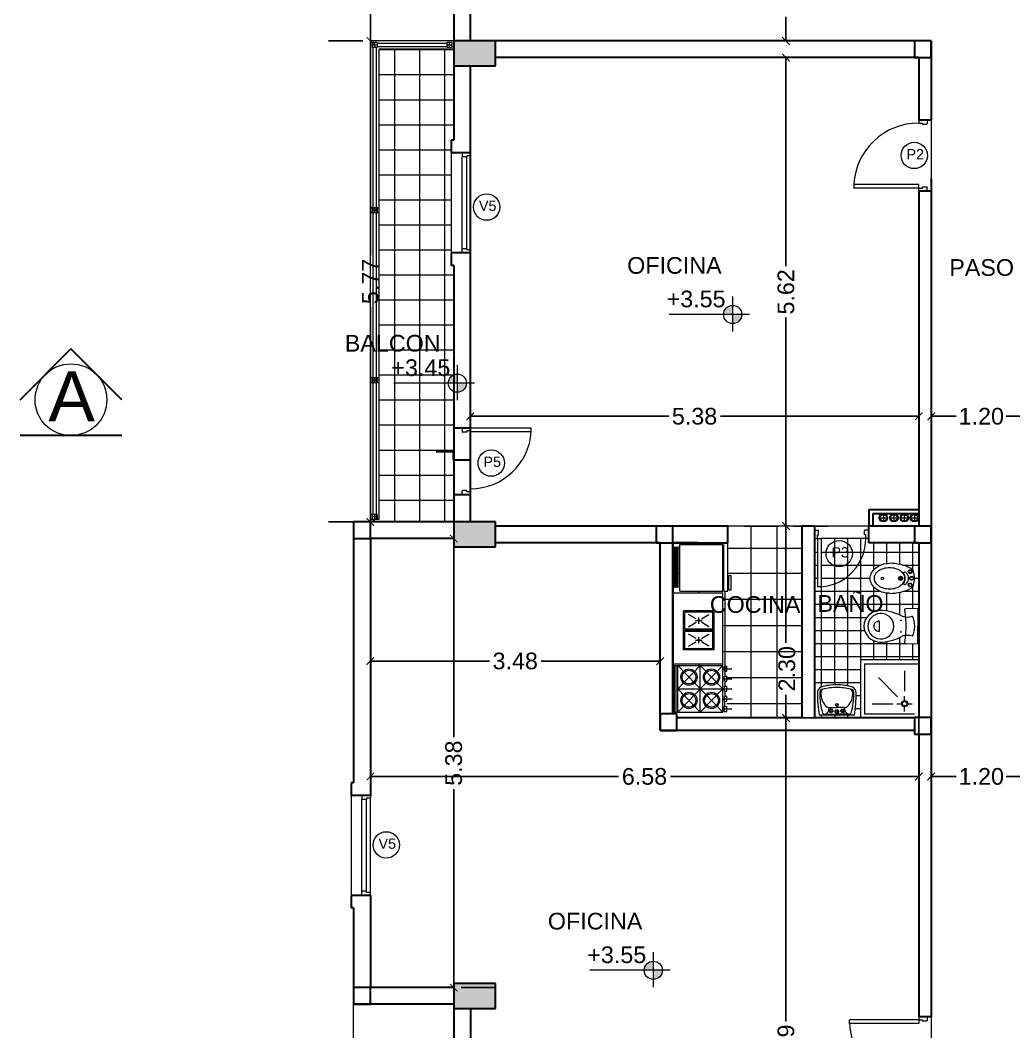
# Model space of a CAD drawing. Header units: millimetres. Extents: x 1578 to 2210, y 899 to 1032.
# Drawn here: x 1937.16 to 1949.07, y 991 to 1003.13 of the extents above; entities that cross this region are included whole.
import ezdxf

# ---------------------------------------------------------------- set-up
doc = ezdxf.new("R2010")
doc.units = ezdxf.units.MM
for name, color, linetype, lineweight in [('CARPINTERIA', 7, 'Continuous', 18), ('COTAS', 7, 'Continuous', 15), ('ESTRUCTURA', 3, 'Continuous', 30), ('MUROS', 1, 'Continuous', 30), ('PISOS', 9, 'Continuous', 9), ('SANITARIOS', 7, 'Continuous', 20), ('TRAMAS', 7, 'Continuous', 15), ('UMBRALES', 7, 'Continuous', 18)]:
    doc.layers.add(name, color=color, linetype=linetype, lineweight=lineweight)
doc.styles.add('STYLE1', font='ARIAL.TTF')
doc.dimstyles.get("Standard").update_dxf_attribs({"dimscale": 0, "dimtxt": 0.2, "dimasz": 0.09, "dimexe": 0.09, "dimexo": 0.5, "dimgap": 0.05, "dimtad": 0, "dimzin": 0, "dimdsep": 46, "dimtxsty": 'STYLE1', "dimblk1": 'ARCHTICK', "dimblk2": 'ARCHTICK', "dimsah": 1, "dimcen": 0, "dimadec": 0, "dimazin": 0, "dimtfac": 1, "dimtofl": 0, "dimtmove": 2, "dimatfit": 3, "dimldrblk": 'ARCHTICK', "dimfxl": 1, "dimtolj": 1, "dimtzin": 0, "dimarcsym": 0})

# ---------------------------------------------------------------- blocks, each defined once
blk = doc.blocks.new('_ARCHTICK')
at = {"color": 0, "linetype": 'ByBlock', "const_width": 0.15}
blk.add_lwpolyline([(-0.5, -0.5), (0.5, 0.5)], dxfattribs=at)
blk = doc.blocks.new('*D174')
at = {"layer": 'COTAS', "color": 0, "lineweight": -2}
for p, q in [((1941.359, 995.017), (1941.359, 993.972)), ((1947.934, 995.017), (1947.934, 993.972)), ((1941.359, 994.062), (1944.336, 994.062)), ((1947.934, 994.062), (1944.957, 994.062))]:
    blk.add_line(p, q, dxfattribs=at)
at = {"layer": 'DEFPOINTS', "color": 0}
for p in [(1941.359, 995.517), (1947.934, 995.517), (1947.934, 994.062)]:
    blk.add_point(p, dxfattribs=at)
at = {"layer": 'COTAS', "color": 0, "lineweight": -2, "xscale": 0.09, "yscale": 0.09, "zscale": 0.09, "rotation": 180}
blk.add_blockref('_ARCHTICK', (1941.359, 994.062), dxfattribs=at)
at = {"layer": 'COTAS', "color": 0, "lineweight": -2, "xscale": 0.09, "yscale": 0.09, "zscale": 0.09}
blk.add_blockref('_ARCHTICK', (1947.934, 994.062), dxfattribs=at)
at = {"layer": 'COTAS', "color": 0, "insert": (1944.646, 994.062), "char_height": 0.2, "attachment_point": 5, "style": 'STYLE1'}
blk.add_mtext('\\A1;6.58', dxfattribs=at)
blk = doc.blocks.new('*D175')
at = {"layer": 'COTAS', "color": 0, "lineweight": -2}
for p, q in [((1941.359, 995.314), (1941.359, 995.536)), ((1944.834, 995.314), (1944.834, 995.536)), ((1941.359, 995.446), (1942.786, 995.446)), ((1944.834, 995.446), (1943.406, 995.446))]:
    blk.add_line(p, q, dxfattribs=at)
at = {"layer": 'DEFPOINTS', "color": 0}
for p in [(1941.359, 995.446), (1941.359, 994.814), (1944.834, 994.814)]:
    blk.add_point(p, dxfattribs=at)
at = {"layer": 'COTAS', "color": 0, "lineweight": -2, "xscale": 0.09, "yscale": 0.09, "zscale": 0.09, "rotation": 180}
blk.add_blockref('_ARCHTICK', (1941.359, 995.446), dxfattribs=at)
at = {"layer": 'COTAS', "color": 0, "lineweight": -2, "xscale": 0.09, "yscale": 0.09, "zscale": 0.09}
blk.add_blockref('_ARCHTICK', (1944.834, 995.446), dxfattribs=at)
at = {"layer": 'COTAS', "color": 0, "insert": (1943.096, 995.446), "char_height": 0.2, "attachment_point": 5, "style": 'STYLE1'}
blk.add_mtext('\\A1;3.48', dxfattribs=at)
blk = doc.blocks.new('*D176')
at = {"layer": 'COTAS', "color": 0, "lineweight": -2}
for p, q in [((1941.859, 996.914), (1942.269, 996.914)), ((1942.359, 996.914), (1942.359, 994.532)), ((1942.359, 991.531), (1942.359, 993.912)), ((1942.859, 991.531), (1942.449, 991.531))]:
    blk.add_line(p, q, dxfattribs=at)
at = {"layer": 'DEFPOINTS', "color": 0}
for p in [(1942.359, 996.914), (1942.359, 996.914), (1942.359, 991.531)]:
    blk.add_point(p, dxfattribs=at)
at = {"layer": 'COTAS', "color": 0, "lineweight": -2, "xscale": 0.09, "yscale": 0.09, "zscale": 0.09}
for p, rotation in [((1942.359, 996.914), 90), ((1942.359, 991.531), 270)]:
    blk.add_blockref('_ARCHTICK', p, dxfattribs=dict(at, rotation=rotation))
at = {"layer": 'COTAS', "color": 0, "insert": (1942.359, 994.222), "char_height": 0.2, "attachment_point": 5, "rotation": 90, "style": 'STYLE1'}
blk.add_mtext('\\A1;5.38', dxfattribs=at)
blk = doc.blocks.new('*D177')
at = {"layer": 'COTAS', "color": 0, "lineweight": -2}
for p, q in [((1946.034, 994.764), (1946.252, 994.764)), ((1946.342, 994.764), (1946.342, 991.126)), ((1946.342, 986.871), (1946.342, 990.508)), ((1946.034, 986.871), (1946.252, 986.871))]:
    blk.add_line(p, q, dxfattribs=at)
at = {"layer": 'DEFPOINTS', "color": 0}
for p in [(1946.342, 994.764), (1946.534, 994.764), (1946.534, 986.871)]:
    blk.add_point(p, dxfattribs=at)
at = {"layer": 'COTAS', "color": 0, "lineweight": -2, "xscale": 0.09, "yscale": 0.09, "zscale": 0.09}
for p, rotation in [((1946.342, 994.764), 90), ((1946.342, 986.871), 270)]:
    blk.add_blockref('_ARCHTICK', p, dxfattribs=dict(at, rotation=rotation))
at = {"layer": 'COTAS', "color": 0, "insert": (1946.342, 990.817), "char_height": 0.2, "attachment_point": 5, "rotation": 90, "style": 'STYLE1'}
blk.add_mtext('\\A1;7.89', dxfattribs=at)
blk = doc.blocks.new('*D178')
at = {"layer": 'COTAS', "color": 0, "lineweight": -2}
for p, q in [((1946.342, 997.064), (1946.342, 995.665)), ((1946.842, 997.064), (1946.432, 997.064)), ((1946.342, 994.764), (1946.342, 995.043)), ((1946.842, 994.764), (1946.432, 994.764))]:
    blk.add_line(p, q, dxfattribs=at)
at = {"layer": 'DEFPOINTS', "color": 0}
for p in [(1946.342, 997.064), (1946.342, 997.064), (1946.342, 994.764)]:
    blk.add_point(p, dxfattribs=at)
at = {"layer": 'COTAS', "color": 0, "lineweight": -2, "xscale": 0.09, "yscale": 0.09, "zscale": 0.09}
for p, rotation in [((1946.342, 997.064), 90), ((1946.342, 994.764), 270)]:
    blk.add_blockref('_ARCHTICK', p, dxfattribs=dict(at, rotation=rotation))
at = {"layer": 'COTAS', "color": 0, "insert": (1946.353, 995.354), "char_height": 0.2, "attachment_point": 5, "rotation": 90, "style": 'STYLE1'}
blk.add_mtext('\\A1;2.30', dxfattribs=at)
blk = doc.blocks.new('*D179')
at = {"layer": 'COTAS', "color": 0, "lineweight": -2}
for p, q in [((1947.434, 1002.681), (1946.252, 1002.681)), ((1946.342, 1002.681), (1946.342, 1000.181)), ((1946.342, 997.064), (1946.342, 999.563)), ((1945.842, 997.064), (1946.252, 997.064))]:
    blk.add_line(p, q, dxfattribs=at)
at = {"layer": 'DEFPOINTS', "color": 0}
for p in [(1946.342, 1002.681), (1947.934, 1002.681), (1946.342, 997.064)]:
    blk.add_point(p, dxfattribs=at)
at = {"layer": 'COTAS', "color": 0, "lineweight": -2, "xscale": 0.09, "yscale": 0.09, "zscale": 0.09}
for p, rotation in [((1946.342, 1002.681), 90), ((1946.342, 997.064), 270)]:
    blk.add_blockref('_ARCHTICK', p, dxfattribs=dict(at, rotation=rotation))
at = {"layer": 'COTAS', "color": 0, "insert": (1946.342, 999.872), "char_height": 0.2, "attachment_point": 5, "rotation": 90, "style": 'STYLE1'}
blk.add_mtext('\\A1;5.62', dxfattribs=at)
blk = doc.blocks.new('*D181')
at = {"layer": 'COTAS', "color": 0, "lineweight": -2}
for p, q in [((1946.164, 1004.061), (1946.432, 1004.061)), ((1946.342, 1004.061), (1946.342, 1003.771)), ((1946.342, 1002.881), (1946.342, 1003.17)), ((1945.842, 1002.881), (1946.252, 1002.881))]:
    blk.add_line(p, q, dxfattribs=at)
at = {"layer": 'DEFPOINTS', "color": 0}
for p in [(1945.664, 1004.061), (1946.342, 1004.061), (1946.342, 1002.881)]:
    blk.add_point(p, dxfattribs=at)
at = {"layer": 'COTAS', "color": 0, "lineweight": -2, "xscale": 0.09, "yscale": 0.09, "zscale": 0.09}
for p, rotation in [((1946.342, 1004.061), 90), ((1946.342, 1002.881), 270)]:
    blk.add_blockref('_ARCHTICK', p, dxfattribs=dict(at, rotation=rotation))
at = {"layer": 'COTAS', "color": 0, "insert": (1946.342, 1003.471), "char_height": 0.2, "attachment_point": 5, "rotation": 90, "style": 'STYLE1'}
blk.add_mtext('\\A1;1.18', dxfattribs=at)
blk = doc.blocks.new('*D188')
at = {"layer": 'COTAS', "color": 0, "lineweight": -2}
for p, q in [((1942.559, 999.15), (1942.559, 998.29)), ((1947.934, 999.15), (1947.934, 998.29)), ((1942.559, 998.38), (1944.936, 998.38)), ((1947.934, 998.38), (1945.556, 998.38))]:
    blk.add_line(p, q, dxfattribs=at)
at = {"layer": 'DEFPOINTS', "color": 0}
for p in [(1942.559, 999.65), (1947.934, 999.65), (1947.934, 998.38)]:
    blk.add_point(p, dxfattribs=at)
at = {"layer": 'COTAS', "color": 0, "lineweight": -2, "xscale": 0.09, "yscale": 0.09, "zscale": 0.09, "rotation": 180}
blk.add_blockref('_ARCHTICK', (1942.559, 998.38), dxfattribs=at)
at = {"layer": 'COTAS', "color": 0, "lineweight": -2, "xscale": 0.09, "yscale": 0.09, "zscale": 0.09}
blk.add_blockref('_ARCHTICK', (1947.934, 998.38), dxfattribs=at)
at = {"layer": 'COTAS', "color": 0, "insert": (1945.246, 998.38), "char_height": 0.2, "attachment_point": 5, "style": 'STYLE1'}
blk.add_mtext('\\A1;5.38', dxfattribs=at)
blk = doc.blocks.new('*D189')
at = {"layer": 'COTAS', "color": 0, "lineweight": -2}
for p, q in [((1949.284, 997.714), (1949.284, 998.47)), ((1948.084, 998.38), (1948.384, 998.38)), ((1948.084, 997.88), (1948.084, 998.29)), ((1949.284, 998.38), (1948.984, 998.38))]:
    blk.add_line(p, q, dxfattribs=at)
at = {"layer": 'DEFPOINTS', "color": 0}
for p in [(1948.084, 998.38), (1949.284, 998.38), (1949.284, 997.214)]:
    blk.add_point(p, dxfattribs=at)
at = {"layer": 'COTAS', "color": 0, "lineweight": -2, "xscale": 0.09, "yscale": 0.09, "zscale": 0.09, "rotation": 180}
blk.add_blockref('_ARCHTICK', (1948.084, 998.38), dxfattribs=at)
at = {"layer": 'COTAS', "color": 0, "lineweight": -2, "xscale": 0.09, "yscale": 0.09, "zscale": 0.09}
blk.add_blockref('_ARCHTICK', (1949.284, 998.38), dxfattribs=at)
at = {"layer": 'COTAS', "color": 0, "insert": (1948.684, 998.38), "char_height": 0.2, "attachment_point": 5, "style": 'STYLE1'}
blk.add_mtext('\\A1;1.20', dxfattribs=at)
blk = doc.blocks.new('*D197')
at = {"layer": 'COTAS', "color": 0, "lineweight": -2}
for p, q in [((1948.084, 994.062), (1948.384, 994.062)), ((1949.284, 994.062), (1948.984, 994.062)), ((1948.084, 993.562), (1948.084, 993.972)), ((1949.284, 993.764), (1949.284, 993.972))]:
    blk.add_line(p, q, dxfattribs=at)
at = {"layer": 'DEFPOINTS', "color": 0}
for p in [(1949.284, 994.264), (1948.084, 994.062), (1949.284, 994.062)]:
    blk.add_point(p, dxfattribs=at)
at = {"layer": 'COTAS', "color": 0, "lineweight": -2, "xscale": 0.09, "yscale": 0.09, "zscale": 0.09, "rotation": 180}
blk.add_blockref('_ARCHTICK', (1948.084, 994.062), dxfattribs=at)
at = {"layer": 'COTAS', "color": 0, "lineweight": -2, "xscale": 0.09, "yscale": 0.09, "zscale": 0.09}
blk.add_blockref('_ARCHTICK', (1949.284, 994.062), dxfattribs=at)
at = {"layer": 'COTAS', "color": 0, "insert": (1948.684, 994.062), "char_height": 0.2, "attachment_point": 5, "style": 'STYLE1'}
blk.add_mtext('\\A1;1.20', dxfattribs=at)
blk = doc.blocks.new('*D207')
at = {"layer": 'COTAS', "color": 0, "lineweight": -2}
for p, q in [((1942.559, 1003.381), (1942.559, 1003.963)), ((1942.559, 1003.873), (1943.762, 1003.873)), ((1945.584, 1003.873), (1944.381, 1003.873)), ((1945.584, 1003.373), (1945.584, 1003.783))]:
    blk.add_line(p, q, dxfattribs=at)
at = {"layer": 'DEFPOINTS', "color": 0}
for p in [(1942.559, 1003.873), (1945.584, 1003.873), (1942.559, 1002.881)]:
    blk.add_point(p, dxfattribs=at)
at = {"layer": 'COTAS', "color": 0, "lineweight": -2, "xscale": 0.09, "yscale": 0.09, "zscale": 0.09, "rotation": 180}
blk.add_blockref('_ARCHTICK', (1942.559, 1003.873), dxfattribs=at)
at = {"layer": 'COTAS', "color": 0, "lineweight": -2, "xscale": 0.09, "yscale": 0.09, "zscale": 0.09}
blk.add_blockref('_ARCHTICK', (1945.584, 1003.873), dxfattribs=at)
at = {"layer": 'COTAS', "color": 0, "insert": (1944.071, 1003.873), "char_height": 0.2, "attachment_point": 5, "style": 'STYLE1'}
blk.add_mtext('\\A1;3.03', dxfattribs=at)
blk = doc.blocks.new('*D211')
at = {"layer": 'COTAS', "color": 0, "lineweight": -2}
for p, q in [((1941.859, 1006.831), (1941.269, 1006.831)), ((1941.359, 1006.831), (1941.359, 1005.166)), ((1941.359, 1002.881), (1941.359, 1004.545)), ((1940.909, 1002.881), (1941.269, 1002.881))]:
    blk.add_line(p, q, dxfattribs=at)
at = {"layer": 'DEFPOINTS', "color": 0}
for p in [(1941.359, 1006.831), (1942.359, 1006.831), (1941.409, 1002.881)]:
    blk.add_point(p, dxfattribs=at)
at = {"layer": 'COTAS', "color": 0, "lineweight": -2, "xscale": 0.09, "yscale": 0.09, "zscale": 0.09}
for p, rotation in [((1941.359, 1006.831), 90), ((1941.359, 1002.881), 270)]:
    blk.add_blockref('_ARCHTICK', p, dxfattribs=dict(at, rotation=rotation))
at = {"layer": 'COTAS', "color": 0, "insert": (1941.359, 1004.856), "char_height": 0.2, "attachment_point": 5, "rotation": 90, "style": 'STYLE1'}
blk.add_mtext('\\A1;3.95', dxfattribs=at)
blk = doc.blocks.new('*D212')
at = {"layer": 'COTAS', "color": 0, "lineweight": -2}
for p, q in [((1940.859, 1002.881), (1941.269, 1002.881)), ((1941.359, 1002.881), (1941.359, 1000.307)), ((1941.359, 997.114), (1941.359, 999.687)), ((1940.859, 997.114), (1941.269, 997.114))]:
    blk.add_line(p, q, dxfattribs=at)
at = {"layer": 'DEFPOINTS', "color": 0}
for p in [(1941.359, 1002.881), (1941.359, 997.114), (1941.359, 997.114)]:
    blk.add_point(p, dxfattribs=at)
at = {"layer": 'COTAS', "color": 0, "lineweight": -2, "xscale": 0.09, "yscale": 0.09, "zscale": 0.09}
for p, rotation in [((1941.359, 1002.881), 90), ((1941.359, 997.114), 270)]:
    blk.add_blockref('_ARCHTICK', p, dxfattribs=dict(at, rotation=rotation))
at = {"layer": 'COTAS', "color": 0, "insert": (1941.359, 999.997), "char_height": 0.2, "attachment_point": 5, "rotation": 90, "style": 'STYLE1'}
blk.add_mtext('\\A1;5.77', dxfattribs=at)

msp = doc.modelspace()

# ---------------------------------------------------------------- hatches: boundary and pattern name
at = {"layer": 'COTAS', "ltscale": 0.1}
h = msp.add_hatch(color=256, dxfattribs=at)
h.paths.add_polyline_path([(1945.703, 999.601), (1945.812, 999.601, -0.414214), (1945.703, 999.492)])
h.paths.add_polyline_path([(1945.703, 999.709), (1945.703, 999.601), (1945.594, 999.601, -0.414214)])
h = msp.add_hatch(color=256, dxfattribs=at)
h.paths.add_polyline_path([(1942.403, 998.777), (1942.512, 998.777, -0.414214), (1942.403, 998.668)])
h.paths.add_polyline_path([(1942.403, 998.886), (1942.403, 998.777), (1942.294, 998.777, -0.414214)])
h = msp.add_hatch(color=256, dxfattribs=at)
h.paths.add_polyline_path([(1944.752, 991.739), (1944.861, 991.739, -0.414214), (1944.752, 991.631)])
h.paths.add_polyline_path([(1944.752, 991.848), (1944.752, 991.739), (1944.643, 991.739, -0.414214)])
at = {"layer": 'PISOS', "ltscale": 0.05}
h = msp.add_hatch(color=256, dxfattribs=at)
h.paths.add_polyline_path([(1956.109, 986.671), (1956.409, 986.671), (1956.409, 987.171), (1956.109, 987.171)])
h.paths.add_polyline_path([(1949.234, 986.671), (1949.534, 986.671), (1949.534, 987.171), (1949.484, 987.171), (1949.234, 987.171)])
h.paths.add_polyline_path([(1945.189, 986.971), (1945.189, 986.671), (1945.689, 986.671), (1945.689, 986.971)])
h.paths.add_polyline_path([(1942.884, 987.071, 1), (1942.634, 987.071, 1)])
h.paths.add_polyline_path([(1942.359, 989.501), (1942.659, 989.501), (1942.659, 990.001), (1942.359, 990.001)])
h.paths.add_polyline_path([(1942.859, 991.281), (1942.859, 991.581), (1942.359, 991.581), (1942.359, 991.281)])
h.paths.add_polyline_path([(1942.359, 997.114), (1942.359, 996.814), (1942.859, 996.814), (1942.859, 997.114)])
h.paths.add_polyline_path([(1949.534, 994.764), (1949.234, 994.764), (1949.234, 994.264), (1949.534, 994.264)])
h.paths.add_polyline_path([(1949.234, 997.214), (1949.234, 996.714), (1949.534, 996.714), (1949.534, 997.214)])
h.paths.add_polyline_path([(1949.234, 991.181), (1949.534, 991.181), (1949.534, 991.681), (1949.234, 991.681)])
h.paths.add_polyline_path([(1956.109, 996.714), (1956.409, 996.714), (1956.409, 997.214), (1956.109, 997.214)])
h.paths.add_polyline_path([(1956.109, 1002.381), (1956.409, 1002.381), (1956.409, 1002.881), (1956.109, 1002.881)])
h.paths.add_polyline_path([(1956.109, 1006.331), (1956.409, 1006.331), (1956.409, 1006.831), (1956.109, 1006.831)])
h.paths.add_polyline_path([(1949.234, 1006.331), (1949.534, 1006.331), (1949.534, 1006.831), (1949.234, 1006.831)])
h.paths.add_polyline_path([(1942.859, 1006.831), (1942.359, 1006.831), (1942.359, 1006.531), (1942.859, 1006.531)])
msp.add_hatch(color=256, dxfattribs=at).paths.add_polyline_path([(1942.359, 1002.881), (1942.359, 1002.581), (1942.859, 1002.581), (1942.859, 1002.881)])

# ---------------------------------------------------------------- linework, layer by layer
at = {"layer": 'CARPINTERIA'}
for p, q in [((1947.934, 1001.931), (1947.934, 1001.896)), ((1947.934, 1001.931), (1948.034, 1001.931)), ((1948.034, 1001.931), (1948.034, 1001.886)), ((1947.934, 1001.896), (1947.979, 1001.896)), ((1947.979, 1001.896), (1947.979, 1001.881)), ((1947.979, 1001.881), (1948.029, 1001.881)), ((1942.459, 1001.539), (1942.459, 1001.494)), ((1942.559, 1001.539), (1942.459, 1001.539)), ((1942.459, 1000.384), (1942.459, 1001.494)), ((1942.514, 1001.489), (1942.464, 1001.489)), ((1942.559, 1001.504), (1942.514, 1001.504)), ((1942.514, 1001.504), (1942.514, 1001.489)), ((1942.514, 1000.389), (1942.514, 1001.489)), ((1942.559, 1001.539), (1942.559, 1001.504)), ((1942.559, 1000.374), (1942.559, 1001.504)), ((1947.934, 1001.161), (1947.155, 1001.161)), ((1947.155, 1001.161), (1947.155, 1001.116)), ((1947.934, 1001.116), (1947.155, 1001.116)), ((1947.934, 1001.116), (1947.934, 1001.161)), ((1947.934, 1001.116), (1947.979, 1001.116)), ((1947.934, 1001.081), (1947.934, 1001.116)), ((1947.934, 1001.081), (1948.034, 1001.081)), ((1947.979, 1001.131), (1948.029, 1001.131)), ((1947.979, 1001.116), (1947.979, 1001.131)), ((1948.034, 1001.081), (1948.034, 1001.126)), ((1942.459, 1000.339), (1942.459, 1000.384)), ((1942.559, 1000.339), (1942.459, 1000.339)), ((1942.514, 1000.389), (1942.464, 1000.389)), ((1942.514, 1000.374), (1942.514, 1000.389)), ((1942.559, 1000.374), (1942.514, 1000.374)), ((1942.559, 1000.339), (1942.559, 1000.374)), ((1942.459, 998.239), (1942.459, 998.194)), ((1942.559, 998.239), (1942.459, 998.239)), ((1942.514, 998.189), (1942.464, 998.189)), ((1942.559, 998.204), (1942.514, 998.204)), ((1942.514, 998.204), (1942.514, 998.189)), ((1942.559, 998.241), (1943.287, 998.241)), ((1942.559, 998.239), (1942.559, 998.204)), ((1942.559, 998.239), (1942.559, 998.204)), ((1942.559, 998.196), (1943.287, 998.196)), ((1943.287, 998.196), (1943.287, 998.241)), ((1942.459, 997.439), (1942.459, 997.484)), ((1942.559, 997.439), (1942.459, 997.439)), ((1942.514, 997.489), (1942.464, 997.489)), ((1942.514, 997.474), (1942.514, 997.489)), ((1942.559, 997.474), (1942.514, 997.474)), ((1942.559, 997.474), (1942.559, 997.519)), ((1942.559, 997.439), (1942.559, 997.474)), ((1946.684, 997.014), (1946.729, 997.014)), ((1946.684, 996.914), (1946.684, 997.014)), ((1946.719, 996.959), (1946.734, 996.959)), ((1946.719, 996.914), (1946.719, 996.959)), ((1946.734, 996.959), (1946.734, 997.009)), ((1947.284, 996.959), (1947.284, 997.009)), ((1947.299, 996.959), (1947.284, 996.959)), ((1947.334, 997.014), (1947.289, 997.014)), ((1947.299, 996.914), (1947.299, 996.959)), ((1947.334, 996.914), (1947.334, 997.014)), ((1946.684, 996.914), (1946.719, 996.914)), ((1946.719, 996.914), (1946.719, 996.335)), ((1946.719, 996.914), (1946.764, 996.914)), ((1946.764, 996.914), (1946.764, 996.335)), ((1947.334, 996.914), (1947.299, 996.914)), ((1946.764, 996.335), (1946.719, 996.335)), ((1941.259, 993.836), (1941.259, 993.791)), ((1941.359, 993.836), (1941.259, 993.836)), ((1941.259, 992.681), (1941.259, 993.791)), ((1941.314, 993.786), (1941.264, 993.786)), ((1941.359, 993.801), (1941.314, 993.801)), ((1941.314, 993.801), (1941.314, 993.786)), ((1941.314, 992.686), (1941.314, 993.786)), ((1941.359, 993.836), (1941.359, 993.801)), ((1941.359, 992.671), (1941.359, 993.801)), ((1941.259, 992.636), (1941.259, 992.681)), ((1941.359, 992.636), (1941.259, 992.636)), ((1941.314, 992.686), (1941.264, 992.686)), ((1941.314, 992.671), (1941.314, 992.686)), ((1941.359, 992.671), (1941.314, 992.671)), ((1941.359, 992.636), (1941.359, 992.671)), ((1947.934, 991.146), (1947.105, 991.146)), ((1947.105, 991.101), (1947.105, 991.146)), ((1947.934, 991.181), (1947.934, 991.146)), ((1947.934, 991.181), (1948.034, 991.181)), ((1947.934, 991.146), (1947.979, 991.146)), ((1947.934, 991.146), (1947.934, 991.101)), ((1947.979, 991.146), (1947.979, 991.131)), ((1947.979, 991.131), (1948.029, 991.131)), ((1948.034, 991.181), (1948.034, 991.136)), ((1947.934, 991.101), (1947.105, 991.101))]:
    msp.add_line(p, q, dxfattribs=at)
for centre, radius, start, end in [((1947.934, 1001.116), 0.78, 90, 176.6926), ((1948.029, 1001.886), 0.005, 270, 0), ((1942.464, 1001.494), 0.005, 180, 270), ((1948.029, 1001.126), 0.005, 0, 90), ((1942.464, 1000.384), 0.005, 90, 180), ((1942.464, 998.194), 0.005, 180, 270), ((1942.559, 998.241), 0.73, 270, 356.4658), ((1942.464, 997.484), 0.005, 90, 180), ((1946.729, 997.009), 0.005, 0, 90), ((1947.289, 997.009), 0.005, 90, 180), ((1946.719, 996.914), 0.58, 274.4498, 0), ((1941.264, 993.791), 0.005, 180, 270), ((1941.264, 992.681), 0.005, 90, 180), ((1948.029, 991.136), 0.005, 270, 0), ((1947.934, 991.146), 0.83, 183.1079, 270)]:
    msp.add_arc(centre, radius, start, end, dxfattribs=at)
at = {"layer": 'COTAS', "ltscale": 0.1}
for p, q in [((1945.703, 999.397), (1945.703, 999.816)), ((1945.906, 999.601), (1944.94, 999.601)), ((1942.403, 998.573), (1942.403, 998.993)), ((1942.606, 998.777), (1941.64, 998.777)), ((1947.511, 997.214), (1947.511, 997.114)), ((1947.636, 997.214), (1947.636, 997.114)), ((1947.761, 997.214), (1947.761, 997.114)), ((1947.882, 997.214), (1947.882, 997.114)), ((1947.461, 997.164), (1947.561, 997.164)), ((1947.586, 997.164), (1947.686, 997.164)), ((1947.711, 997.164), (1947.811, 997.164)), ((1947.832, 997.164), (1947.932, 997.164)), ((1944.752, 991.536), (1944.752, 991.955)), ((1944.955, 991.739), (1943.989, 991.739))]:
    msp.add_line(p, q, dxfattribs=at)
at = {"layer": 'COTAS'}
for centre in [(1947.88, 1001.507), (1942.754, 1000.888), (1942.808, 997.819), (1946.98, 996.734), (1941.55, 993.242)]:
    msp.add_circle(centre, 0.158, dxfattribs=at)
at = {"layer": 'COTAS', "ltscale": 0.1}
for centre, radius in [((1945.703, 999.601), 0.109), ((1937.77, 998.579), 0.43), ((1942.403, 998.777), 0.109), ((1944.752, 991.739), 0.109)]:
    msp.add_circle(centre, radius, dxfattribs=at)
at = {"layer": 'ESTRUCTURA', "ltscale": 0.05}
for p, q in [((1942.359, 1002.881), (1942.359, 1002.581)), ((1942.859, 1002.881), (1942.359, 1002.881)), ((1942.859, 1002.581), (1942.859, 1002.881)), ((1947.884, 1002.881), (1947.884, 1002.681)), ((1948.084, 1002.881), (1947.884, 1002.881)), ((1948.084, 1002.681), (1948.084, 1002.881)), ((1947.884, 1002.681), (1948.084, 1002.681)), ((1942.359, 1002.581), (1942.859, 1002.581)), ((1941.159, 997.114), (1941.159, 996.914)), ((1941.359, 997.114), (1941.159, 997.114)), ((1941.359, 996.914), (1941.359, 997.114)), ((1942.359, 997.114), (1942.359, 996.814)), ((1942.859, 997.114), (1942.359, 997.114)), ((1942.859, 996.814), (1942.859, 997.114)), ((1944.784, 997.064), (1944.784, 996.864)), ((1944.984, 997.064), (1944.784, 997.064)), ((1944.984, 996.864), (1944.984, 997.064)), ((1947.884, 997.064), (1947.884, 996.864)), ((1948.084, 997.064), (1947.884, 997.064)), ((1948.084, 996.864), (1948.084, 997.064)), ((1941.159, 996.914), (1941.359, 996.914)), ((1944.784, 996.864), (1944.984, 996.864)), ((1947.884, 996.864), (1948.084, 996.864)), ((1942.359, 996.814), (1942.859, 996.814)), ((1944.834, 994.814), (1944.834, 994.614)), ((1945.034, 994.814), (1944.834, 994.814)), ((1945.034, 994.614), (1945.034, 994.814)), ((1947.884, 994.77), (1947.884, 994.57)), ((1948.084, 994.77), (1947.884, 994.77)), ((1948.084, 994.57), (1948.084, 994.77)), ((1944.834, 994.614), (1945.034, 994.614)), ((1947.884, 994.57), (1948.084, 994.57)), ((1941.159, 991.531), (1941.159, 991.331)), ((1941.359, 991.531), (1941.159, 991.531)), ((1941.359, 991.331), (1941.359, 991.531)), ((1942.359, 991.581), (1942.359, 991.281)), ((1942.859, 991.581), (1942.359, 991.581)), ((1942.859, 991.281), (1942.859, 991.581)), ((1941.159, 991.331), (1941.359, 991.331)), ((1942.359, 991.281), (1942.859, 991.281))]:
    msp.add_line(p, q, dxfattribs=at)
at = {"layer": 'MUROS'}
for p, q in [((1942.359, 1005.231), (1942.359, 1001.689)), ((1942.559, 1002.881), (1942.559, 1005.231)), ((1948.084, 1002.881), (1942.859, 1002.881)), ((1948.084, 1002.881), (1948.084, 1001.931)), ((1947.934, 1002.681), (1942.859, 1002.681)), ((1947.934, 1002.681), (1947.934, 1001.931)), ((1942.559, 997.114), (1942.559, 1002.581)), ((1948.084, 1001.931), (1947.934, 1001.931)), ((1942.359, 1001.689), (1942.329, 1001.689)), ((1942.329, 1001.689), (1942.329, 1001.539)), ((1942.559, 1001.539), (1942.329, 1001.539)), ((1948.084, 1001.231), (1948.084, 991.181)), ((1947.934, 1001.081), (1947.934, 997.064)), ((1948.084, 1001.081), (1947.934, 1001.081)), ((1942.559, 1000.339), (1942.329, 1000.339)), ((1942.329, 1000.339), (1942.329, 1000.189)), ((1942.359, 1000.189), (1942.329, 1000.189)), ((1942.359, 1000.189), (1942.359, 997.114)), ((1942.559, 998.239), (1942.359, 998.239)), ((1942.148, 997.957), (1942.353, 997.957)), ((1942.353, 997.957), (1942.353, 997.857)), ((1942.353, 997.857), (1942.557, 997.857)), ((1942.559, 997.439), (1942.359, 997.439)), ((1947.334, 997.264), (1947.334, 997.064)), ((1947.334, 997.264), (1947.934, 997.264)), ((1947.384, 997.214), (1947.934, 997.214)), ((1947.384, 997.214), (1947.384, 997.064)), ((1947.934, 997.214), (1947.934, 997.064)), ((1941.159, 997.114), (1941.159, 993.986)), ((1942.359, 997.114), (1941.159, 997.114)), ((1945.645, 997.064), (1942.859, 997.064)), ((1945.645, 996.864), (1945.645, 997.064)), ((1946.534, 997.064), (1946.534, 994.764)), ((1946.684, 997.064), (1946.534, 997.064)), ((1946.684, 997.064), (1946.684, 994.764)), ((1947.934, 997.064), (1947.334, 997.064)), ((1947.334, 996.864), (1947.334, 997.064)), ((1947.934, 997.064), (1947.384, 997.064)), ((1947.934, 997.064), (1947.484, 997.064)), ((1941.359, 996.914), (1941.359, 993.836)), ((1942.359, 996.914), (1941.359, 996.914)), ((1944.834, 996.864), (1942.859, 996.864)), ((1944.834, 994.614), (1944.834, 996.864)), ((1945.284, 996.864), (1944.984, 996.864)), ((1944.984, 996.864), (1944.984, 994.814)), ((1944.984, 994.814), (1944.984, 996.864)), ((1944.984, 996.864), (1945.645, 996.864)), ((1947.934, 996.864), (1947.334, 996.864)), ((1947.934, 996.864), (1947.934, 994.77)), ((1947.934, 996.814), (1947.934, 995.414)), ((1947.934, 995.414), (1947.934, 994.814)), ((1946.534, 994.764), (1945.034, 994.764)), ((1947.634, 994.764), (1946.684, 994.764)), ((1947.884, 994.764), (1946.684, 994.764)), ((1947.884, 994.614), (1944.834, 994.614)), ((1947.934, 994.57), (1947.934, 991.181)), ((1941.159, 993.986), (1941.129, 993.986)), ((1941.129, 993.986), (1941.129, 993.836)), ((1941.359, 993.836), (1941.129, 993.836)), ((1941.359, 992.636), (1941.129, 992.636)), ((1941.129, 992.636), (1941.129, 992.486)), ((1941.359, 992.636), (1941.359, 991.531)), ((1941.159, 992.486), (1941.129, 992.486)), ((1941.159, 992.486), (1941.159, 991.331)), ((1942.359, 991.531), (1941.359, 991.531)), ((1942.359, 991.331), (1941.159, 991.331)), ((1942.359, 991.281), (1942.359, 990.001)), ((1942.559, 991.281), (1942.559, 990.001)), ((1947.934, 991.331), (1947.934, 991.181)), ((1948.084, 991.181), (1947.934, 991.181))]:
    msp.add_line(p, q, dxfattribs=at)
at = {"layer": 'MUROS', "color": 0, "ltscale": 0.15}
for p, q in [((1937.161, 998.579), (1937.77, 999.188)), ((1938.379, 998.579), (1937.77, 999.188)), ((1938.379, 998.149), (1937.161, 998.149))]:
    msp.add_line(p, q, dxfattribs=at)
at = {"layer": 'PISOS', "ltscale": 0.05}
for p, q in [((1942.359, 1002.772), (1941.459, 1002.772)), ((1941.653, 997.114), (1941.653, 1002.781)), ((1941.953, 997.114), (1941.953, 1002.781)), ((1942.253, 997.114), (1942.253, 1002.781)), ((1942.359, 1002.472), (1941.459, 1002.472)), ((1942.359, 1002.172), (1941.459, 1002.172)), ((1942.359, 1001.872), (1941.459, 1001.872)), ((1942.329, 1001.572), (1941.459, 1001.572)), ((1942.329, 1001.272), (1941.459, 1001.272)), ((1942.329, 1000.972), (1941.459, 1000.972)), ((1942.329, 1000.672), (1941.459, 1000.672)), ((1942.329, 1000.372), (1941.459, 1000.372)), ((1942.359, 1000.072), (1941.459, 1000.072)), ((1942.359, 999.772), (1941.459, 999.772)), ((1942.359, 999.472), (1941.459, 999.472)), ((1942.359, 999.172), (1941.459, 999.172)), ((1942.359, 998.872), (1941.459, 998.872)), ((1942.359, 998.572), (1941.459, 998.572)), ((1942.359, 998.272), (1941.459, 998.272)), ((1942.359, 997.972), (1941.459, 997.972)), ((1942.359, 997.672), (1941.459, 997.672)), ((1942.359, 997.372), (1941.459, 997.372)), ((1946.534, 997.064), (1945.645, 997.064)), ((1945.921, 997.064), (1945.921, 994.764)), ((1946.234, 997.064), (1946.234, 994.764)), ((1946.922, 996.914), (1946.922, 995.16)), ((1947.078, 996.914), (1947.078, 995.15)), ((1947.234, 996.914), (1947.234, 995.464)), ((1947.39, 996.864), (1947.39, 996.536)), ((1947.547, 996.864), (1947.547, 996.615)), ((1947.703, 996.864), (1947.703, 996.605)), ((1947.859, 996.864), (1947.859, 996.541)), ((1945.069, 996.808), (1944.984, 996.808)), ((1946.534, 996.795), (1945.645, 996.795)), ((1946.684, 996.752), (1946.719, 996.752)), ((1946.764, 996.752), (1947.934, 996.752)), ((1946.684, 996.595), (1946.719, 996.595)), ((1946.764, 996.595), (1947.471, 996.595)), ((1947.5, 996.606), (1947.5, 996.606)), ((1947.742, 996.595), (1947.934, 996.595)), ((1945.004, 996.495), (1944.984, 996.495)), ((1945.035, 996.495), (1945.018, 996.495)), ((1945.069, 996.495), (1945.05, 996.495)), ((1946.534, 996.495), (1945.645, 996.495)), ((1946.684, 996.439), (1946.719, 996.439)), ((1946.764, 996.439), (1947.352, 996.439)), ((1946.765, 996.336), (1946.765, 995.135)), ((1947.39, 996.339), (1947.39, 996.034)), ((1947.859, 996.334), (1947.859, 996.076)), ((1947.882, 996.439), (1947.934, 996.439)), ((1945.296, 996.284), (1945.296, 996.264)), ((1945.609, 996.284), (1945.609, 995.334)), ((1946.684, 996.283), (1947.465, 996.283)), ((1947.5, 996.27), (1947.5, 996.27)), ((1947.547, 996.26), (1947.547, 996.047)), ((1947.703, 996.27), (1947.703, 995.999)), ((1947.703, 996.233), (1947.703, 995.999)), ((1947.751, 996.283), (1947.934, 996.283)), ((1947.859, 996.244), (1947.859, 996.076)), ((1946.534, 996.183), (1945.584, 996.183)), ((1946.684, 996.127), (1947.934, 996.127)), ((1946.684, 995.97), (1947.313, 995.97)), ((1947.925, 995.97), (1947.934, 995.97)), ((1946.534, 995.87), (1945.584, 995.87)), ((1946.684, 995.814), (1947.284, 995.814)), ((1947.703, 995.727), (1947.703, 995.464)), ((1947.925, 995.814), (1947.934, 995.814)), ((1946.684, 995.658), (1947.77, 995.658)), ((1947.39, 995.692), (1947.39, 995.464)), ((1947.547, 995.679), (1947.547, 995.464)), ((1947.859, 995.652), (1947.859, 995.464)), ((1947.924, 995.658), (1947.934, 995.658)), ((1946.534, 995.558), (1945.584, 995.558)), ((1946.684, 995.502), (1947.934, 995.502)), ((1945.296, 995.414), (1945.296, 995.394)), ((1945.609, 995.324), (1945.609, 995.264)), ((1946.534, 995.245), (1945.634, 995.245)), ((1946.684, 995.345), (1947.234, 995.345)), ((1945.609, 995.204), (1945.609, 995.144)), ((1946.684, 995.189), (1947.234, 995.189)), ((1945.609, 995.084), (1945.609, 995.024)), ((1947.183, 995.033), (1947.234, 995.033)), ((1945.607, 994.964), (1945.607, 994.903)), ((1946.534, 994.933), (1945.634, 994.933)), ((1947.173, 994.877), (1947.234, 994.877)), ((1946.765, 994.797), (1946.765, 994.764)), ((1946.77, 994.797), (1946.77, 994.788)), ((1946.922, 994.797), (1946.922, 994.764)), ((1946.926, 994.797), (1946.926, 994.788)), ((1947.078, 994.797), (1947.078, 994.764)), ((1947.083, 994.797), (1947.083, 994.788))]:
    msp.add_line(p, q, dxfattribs=at)
at = {"layer": 'SANITARIOS'}
for p, q in [((1941.439, 1002.861), (1941.379, 1002.861)), ((1941.379, 1002.861), (1941.379, 1002.801)), ((1941.439, 1002.831), (1941.379, 1002.831)), ((1941.439, 1002.801), (1941.379, 1002.801)), ((1941.389, 1002.801), (1941.389, 997.204)), ((1941.409, 1002.861), (1941.409, 1002.801)), ((1941.429, 1002.801), (1941.429, 997.144)), ((1941.439, 1002.861), (1941.439, 1002.801)), ((1942.279, 1002.851), (1941.439, 1002.851)), ((1942.279, 1002.811), (1941.439, 1002.811)), ((1942.339, 1002.861), (1942.279, 1002.861)), ((1942.279, 1002.801), (1942.279, 1002.861)), ((1942.339, 1002.831), (1942.279, 1002.831)), ((1942.339, 1002.801), (1942.279, 1002.801)), ((1942.309, 1002.801), (1942.309, 1002.861)), ((1942.339, 1002.801), (1942.339, 1002.861)), ((1941.459, 1000.881), (1941.359, 1000.881)), ((1941.459, 1000.821), (1941.359, 1000.821)), ((1941.439, 1000.881), (1941.379, 1000.881)), ((1941.379, 1000.881), (1941.379, 1000.821)), ((1941.379, 1000.881), (1941.379, 1000.821)), ((1941.439, 1000.851), (1941.379, 1000.851)), ((1941.439, 1000.851), (1941.379, 1000.851)), ((1941.439, 1000.821), (1941.379, 1000.821)), ((1941.409, 1000.881), (1941.409, 1000.821)), ((1941.409, 1000.881), (1941.409, 1000.821)), ((1941.439, 1000.881), (1941.439, 1000.821)), ((1941.439, 1000.881), (1941.439, 1000.821)), ((1941.459, 998.842), (1941.359, 998.842)), ((1941.459, 998.782), (1941.359, 998.782)), ((1941.439, 998.842), (1941.379, 998.842)), ((1941.379, 998.842), (1941.379, 998.782)), ((1941.379, 998.842), (1941.379, 998.782)), ((1941.439, 998.812), (1941.379, 998.812)), ((1941.439, 998.812), (1941.379, 998.812)), ((1941.439, 998.782), (1941.379, 998.782)), ((1941.409, 998.842), (1941.409, 998.782)), ((1941.409, 998.842), (1941.409, 998.782)), ((1941.439, 998.842), (1941.439, 998.782)), ((1941.439, 998.842), (1941.439, 998.782)), ((1941.439, 997.204), (1941.359, 997.204)), ((1941.379, 997.204), (1941.379, 997.144)), ((1941.409, 997.204), (1941.409, 997.144)), ((1941.439, 997.204), (1941.439, 997.144)), ((1941.459, 997.144), (1941.359, 997.144)), ((1941.439, 997.174), (1941.379, 997.174)), ((1941.389, 997.144), (1941.389, 997.114)), ((1941.409, 997.114), (1941.409, 997.144)), ((1945.069, 996.284), (1945.069, 996.844)), ((1945.069, 996.844), (1945.584, 996.844)), ((1945.584, 996.284), (1945.584, 996.844)), ((1945.598, 996.284), (1945.598, 996.844)), ((1945.645, 996.284), (1945.645, 996.864)), ((1945.004, 996.331), (1945.004, 996.798)), ((1945.004, 996.798), (1945.018, 996.798)), ((1945.018, 996.331), (1945.018, 996.798)), ((1945.035, 996.331), (1945.035, 996.798)), ((1945.035, 996.798), (1945.05, 996.798)), ((1945.05, 996.331), (1945.05, 996.798)), ((1945.657, 996.472), (1945.684, 996.472)), ((1945.657, 996.301), (1945.657, 996.472)), ((1945.684, 996.301), (1945.684, 996.472)), ((1947.717, 996.42), (1947.717, 996.457)), ((1945.004, 996.331), (1945.018, 996.331)), ((1945.035, 996.331), (1945.05, 996.331)), ((1944.984, 996.264), (1945.584, 996.264)), ((1945.069, 996.284), (1945.584, 996.284)), ((1945.584, 996.301), (1945.598, 996.301)), ((1945.584, 995.364), (1945.584, 996.264)), ((1945.598, 996.284), (1945.645, 996.284)), ((1945.657, 996.301), (1945.684, 996.301)), ((1945.113, 995.579), (1945.113, 996.048)), ((1945.481, 995.579), (1945.481, 996.048)), ((1947.925, 996.078), (1947.782, 996.074)), ((1947.924, 995.65), (1947.925, 996.078)), ((1947.463, 995.805), (1947.463, 995.922)), ((1947.924, 995.65), (1947.782, 995.654)), ((1944.984, 995.414), (1945.584, 995.414)), ((1945.004, 994.834), (1945.004, 995.394)), ((1945.004, 995.394), (1945.584, 995.394)), ((1945.024, 994.834), (1945.024, 995.394)), ((1945.044, 994.834), (1945.044, 995.394)), ((1945.584, 994.834), (1945.584, 995.394)), ((1945.604, 995.324), (1945.604, 995.384)), ((1945.604, 995.384), (1945.634, 995.384)), ((1945.634, 995.324), (1945.634, 995.384)), ((1947.234, 995.464), (1947.934, 995.464)), ((1947.284, 995.414), (1947.934, 995.414)), ((1945.604, 995.324), (1945.634, 995.324)), ((1945.604, 995.204), (1945.604, 995.264)), ((1945.604, 995.264), (1945.634, 995.264)), ((1945.634, 995.204), (1945.634, 995.264)), ((1945.604, 995.204), (1945.634, 995.204)), ((1945.604, 995.144), (1945.634, 995.144)), ((1945.604, 995.084), (1945.604, 995.144)), ((1945.634, 995.084), (1945.634, 995.144)), ((1945.604, 995.084), (1945.634, 995.084)), ((1945.604, 995.024), (1945.634, 995.024)), ((1945.604, 994.964), (1945.604, 995.024)), ((1945.634, 994.964), (1945.634, 995.024)), ((1945.603, 994.843), (1945.603, 994.903)), ((1945.603, 994.903), (1945.633, 994.903)), ((1945.604, 994.964), (1945.634, 994.964)), ((1945.633, 994.843), (1945.633, 994.903)), ((1946.864, 994.888), (1946.952, 994.888)), ((1947.039, 994.888), (1946.952, 994.888)), ((1945.004, 994.834), (1945.584, 994.834)), ((1945.603, 994.843), (1945.633, 994.843)), ((1947.162, 994.797), (1946.742, 994.797)), ((1946.806, 994.809), (1946.951, 994.809)), ((1947.097, 994.809), (1946.952, 994.809))]:
    msp.add_line(p, q, dxfattribs=at)
at = {"layer": 'SANITARIOS', "ltscale": 0.1}
for p, q in [((1945.481, 996.048), (1945.113, 996.048)), ((1945.481, 995.579), (1945.113, 995.579)), ((1947.234, 995.464), (1947.234, 994.764)), ((1947.284, 995.414), (1947.284, 994.814)), ((1947.284, 994.814), (1947.884, 994.814))]:
    msp.add_line(p, q, dxfattribs=at)
at = {"layer": 'SANITARIOS'}
msp.add_lwpolyline([(1947.584, 996.258, -0.078096), (1947.493, 996.272, -0.087581), (1947.42, 996.311, -0.105483), (1947.369, 996.371, -0.122922), (1947.352, 996.438, -0.122922), (1947.369, 996.504, -0.105483), (1947.42, 996.565, -0.087581), (1947.493, 996.604, -0.078096), (1947.584, 996.618, -0.078096)], format="xyb", dxfattribs=at)
msp.add_lwpolyline([(1947.584, 996.308, -0.072126), (1947.512, 996.318, -0.083404), (1947.455, 996.346, -0.106649), (1947.415, 996.391, -0.131998), (1947.402, 996.438, -0.131998), (1947.415, 996.485, -0.106649), (1947.455, 996.53, -0.083404), (1947.512, 996.557, -0.072126), (1947.584, 996.568, -0.072126), (1947.656, 996.557, -0.083404), (1947.712, 996.53, -0.106649), (1947.753, 996.485, -0.131998), (1947.765, 996.438, -0.131998), (1947.753, 996.391, -0.106649), (1947.712, 996.346, -0.083404), (1947.656, 996.318, -0.072126)], format="xyb", close=True, dxfattribs=at)
for centre, radius in [((1947.498, 996.438), 0.015), ((1947.717, 996.438), 0.0255), ((1947.717, 996.438), 0.015), ((1947.83, 996.518), 0.0225), ((1947.83, 996.518), 0.0175), ((1947.849, 996.438), 0.0225), ((1947.849, 996.438), 0.0175), ((1947.83, 996.358), 0.0225), ((1947.83, 996.358), 0.0175), ((1947.721, 995.934), 0.005), ((1947.721, 995.794), 0.005), ((1946.952, 994.92), 0.0175), ((1946.952, 994.92), 0.0125), ((1946.882, 994.849), 0.0225), ((1946.882, 994.849), 0.0125), ((1946.952, 994.842), 0.0225), ((1946.952, 994.842), 0.0125), ((1947.022, 994.848), 0.0225), ((1947.022, 994.848), 0.0125)]:
    msp.add_circle(centre, radius, dxfattribs=at)
at = {"layer": 'SANITARIOS', "ltscale": 0.1}
for centre in [(1945.179, 995.254), (1945.449, 995.254), (1945.179, 994.974), (1945.449, 994.974)]:
    msp.add_circle(centre, 0.0972, dxfattribs=at)
at = {"layer": 'SANITARIOS'}
for centre, radius, start, end in [((1947.584, 996.052), 0.566, 62.6689, 90.08), ((1947.763, 996.502), 0.0105, 80.841, 204.5653), ((1947.671, 996.438), 0.101, 359.6124, 35.7914), ((1947.761, 996.478), 0.035, 38.2123, 84.1584), ((1947.713, 996.434), 0.0999, 2.3462, 40.9635), ((1947.81, 996.5), 0.0638, 19.4256, 58.7207), ((1947.585, 996.441), 0.297, 359.0819, 15.6902), ((1947.763, 996.374), 0.0105, 155.4347, 279.159), ((1947.671, 996.437), 0.101, 324.2086, 0.3876), ((1947.761, 996.398), 0.035, 275.8416, 321.7877), ((1947.713, 996.442), 0.0999, 319.0365, 357.6538), ((1947.811, 996.376), 0.0638, 301.2793, 340.5744), ((1947.585, 996.435), 0.297, 344.3098, 0.9181), ((1947.584, 996.823), 0.566, 269.92, 297.3311), ((1947.477, 995.852), 0.202, 94.0135, 176.6161), ((1947.479, 995.859), 0.157, 92.9132, 178.4367), ((1947.465, 995.5), 0.553, 60.8161, 90.2217), ((1947.482, 995.863), 0.153, 359.9783, 94.1093), ((1947.796, 996.176), 0.202, 252.3857, 288.1803), ((1947.781, 996.057), 0.0165, 88.6254, 192.3294), ((1946.912, 995.884), 0.87, 358.6711, 11.2553), ((1947.614, 995.864), 0.272, 333.845, 26.155), ((1947.479, 995.877), 0.205, 183.6765, 265.2678), ((1947.479, 995.868), 0.157, 181.5633, 267.0868), ((1947.454, 995.864), 0.0591, 81.3284, 278.6716), ((1947.482, 995.864), 0.153, 265.8912, 359.8055), ((1946.912, 995.844), 0.87, 348.7447, 1.3289), ((1947.466, 996.216), 0.543, 269.6446, 299.6338), ((1947.797, 995.557), 0.196, 71.5468, 108.4532), ((1947.781, 995.67), 0.0165, 167.6706, 271.3746), ((1946.79, 995.069), 0.0706, 112.9835, 182.3032), ((1946.933, 994.589), 0.571, 88.1554, 107.3613), ((1946.943, 994.472), 0.657, 89.2657, 103.6952), ((1946.97, 994.589), 0.571, 72.6387, 91.8446), ((1946.96, 994.472), 0.657, 76.3048, 90.7343), ((1947.113, 995.069), 0.0706, 357.6968, 67.0165), ((1948.215, 995.052), 1.496, 179.4586, 189.8384), ((1947.434, 995.036), 0.687, 178.0504, 198.0843), ((1946.795, 995.063), 0.0484, 99.0637, 183.4383), ((1946.808, 995.067), 0.0473, 98.8308, 180.8761), ((1946.969, 995.054), 0.209, 176.6789, 223.4871), ((1946.934, 995.054), 0.209, 316.5129, 3.3211), ((1947.096, 995.067), 0.0473, 359.1239, 81.1692), ((1947.108, 995.063), 0.0484, 356.5617, 80.9363), ((1946.469, 995.036), 0.687, 341.9157, 1.9496), ((1945.688, 995.052), 1.496, 350.1616, 0.5414), ((1946.865, 994.951), 0.0628, 220.259, 268.7427), ((1946.773, 994.882), 0.0864, 302.2756, 3.8428), ((1947.038, 994.951), 0.0628, 271.2573, 319.741), ((1947.13, 994.882), 0.0864, 176.1572, 237.7244), ((1946.806, 994.841), 0.0314, 214.166, 270.3652), ((1947.097, 994.841), 0.0314, 269.6348, 325.834)]:
    msp.add_arc(centre, radius, start, end, dxfattribs=at)
at = {"layer": 'TRAMAS', "ltscale": 0.1}
for p, q in [((1948.084, 1001.931), (1948.084, 1001.081)), ((1942.559, 998.204), (1942.559, 997.519)), ((1947.334, 997.064), (1946.684, 997.064)), ((1947.299, 996.914), (1946.764, 996.914)), ((1945.264, 995.951), (1945.175, 996.005)), ((1945.297, 995.94), (1945.297, 995.969)), ((1945.33, 995.951), (1945.419, 996.005)), ((1945.175, 995.857), (1945.264, 995.911)), ((1945.259, 995.931), (1945.289, 995.931)), ((1945.297, 995.892), (1945.297, 995.922)), ((1945.306, 995.931), (1945.336, 995.931)), ((1945.419, 995.857), (1945.33, 995.911)), ((1945.264, 995.717), (1945.175, 995.77)), ((1945.297, 995.705), (1945.297, 995.735)), ((1945.33, 995.717), (1945.419, 995.77)), ((1945.175, 995.623), (1945.264, 995.677)), ((1945.259, 995.697), (1945.289, 995.697)), ((1945.297, 995.658), (1945.297, 995.688)), ((1945.306, 995.697), (1945.336, 995.697)), ((1945.419, 995.623), (1945.33, 995.677)), ((1947.681, 995.017), (1947.451, 995.247)), ((1947.764, 995.328), (1947.764, 995.085)), ((1947.764, 994.96), (1947.764, 995.026)), ((1947.764, 994.841), (1947.764, 994.908)), ((1948.084, 991.181), (1948.084, 990.281))]:
    msp.add_line(p, q, dxfattribs=at)
at = {"layer": 'TRAMAS'}
for p, q in [((1945.128, 995.829), (1945.128, 996.033)), ((1945.466, 996.033), (1945.128, 996.033)), ((1945.466, 995.829), (1945.466, 996.033)), ((1945.481, 995.814), (1945.113, 995.814)), ((1945.466, 995.829), (1945.128, 995.829)), ((1945.466, 995.799), (1945.128, 995.799)), ((1945.128, 995.594), (1945.128, 995.799)), ((1945.466, 995.594), (1945.466, 995.799)), ((1945.466, 995.594), (1945.128, 995.594)), ((1945.044, 995.114), (1945.314, 995.394)), ((1945.044, 994.834), (1945.584, 995.394)), ((1945.584, 994.834), (1945.044, 995.394)), ((1945.314, 994.834), (1945.314, 995.394)), ((1945.314, 995.394), (1945.584, 995.114)), ((1945.584, 995.354), (1945.694, 995.354)), ((1945.584, 995.234), (1945.694, 995.234)), ((1945.314, 994.834), (1945.044, 995.114)), ((1945.044, 995.114), (1945.694, 995.114)), ((1945.584, 995.114), (1945.314, 994.834)), ((1945.584, 994.993), (1945.697, 994.993)), ((1947.375, 994.934), (1947.624, 994.934)), ((1947.671, 994.934), (1947.738, 994.934)), ((1947.79, 994.934), (1947.856, 994.934)), ((1945.584, 994.873), (1945.693, 994.873)), ((1941.159, 984.661), (1941.159, 991.331))]:
    msp.add_line(p, q, dxfattribs=at)
at = {"layer": 'TRAMAS', "ltscale": 0.1}
for centre, radius in [((1947.511, 997.164), 0.05), ((1947.511, 997.164), 0.0396), ((1947.636, 997.164), 0.05), ((1947.636, 997.164), 0.0396), ((1947.761, 997.164), 0.05), ((1947.761, 997.164), 0.0396), ((1947.882, 997.164), 0.05), ((1947.882, 997.164), 0.0396), ((1945.297, 995.931), 0.012), ((1945.297, 995.931), 0.0087), ((1945.297, 995.697), 0.012), ((1945.297, 995.697), 0.0087), ((1947.764, 994.934), 0.0378), ((1947.764, 994.934), 0.0262)]:
    msp.add_circle(centre, radius, dxfattribs=at)
at = {"layer": 'TRAMAS'}
for centre in [(1945.179, 995.254), (1945.449, 995.254), (1945.179, 994.974), (1945.449, 994.974)]:
    msp.add_circle(centre, 0.0825, dxfattribs=at)
at = {"layer": 'UMBRALES'}
for p, q in [((1942.359, 1002.881), (1941.359, 1002.881)), ((1941.359, 997.144), (1941.359, 1002.881)), ((1942.359, 1002.781), (1941.459, 1002.781)), ((1941.459, 1002.781), (1941.459, 997.144)), ((1942.359, 998.239), (1942.359, 997.439))]:
    msp.add_line(p, q, dxfattribs=at)
at = {"layer": 'UMBRALES', "ltscale": 0.1}
for p, q in [((1942.329, 1001.539), (1942.329, 1000.339)), ((1941.129, 993.836), (1941.129, 992.636))]:
    msp.add_line(p, q, dxfattribs=at)

# ---------------------------------------------------------------- texts
at = {"layer": 'COTAS', "style": 'STYLE1'}
for s, height, p in [('P2', 0.1231, (1947.787, 1001.461)), ('V5', 0.1231, (1942.661, 1000.842)), ('OFICINA', 0.2, (1944.438, 1000.089)), ('PASO', 0.2, (1948.3, 1000.064)), ('+3.55', 0.2, (1944.911, 999.687)), ('BALCON', 0.2, (1941.053, 999.156)), ('+3.45', 0.2, (1941.611, 998.863)), ('P5', 0.1231, (1942.715, 997.773)), ('P3', 0.1231, (1946.887, 996.688)), ('COCINA', 0.2, (1945.429, 996.024)), ('BAÑO', 0.2, (1946.72, 996.036)), ('V5', 0.1231, (1941.457, 993.195)), ('OFICINA', 0.2, (1943.487, 992.228)), ('+3.55', 0.2, (1943.96, 991.825))]:
    msp.add_text(s, height=height, dxfattribs=at).set_placement(p)
at = {"layer": 'MUROS', "color": 0, "ltscale": 0.15, "style": 'STYLE1'}
msp.add_text('A', height=0.6, dxfattribs=at).set_placement((1937.498, 998.318))

# ---------------------------------------------------------------- dimensions: what is measured, and where the dimension line sits
at = {"layer": 'COTAS'}
for base, p1, p2, picture, middle in [((1941.359, 1006.831), (1941.409, 1002.881), (1942.359, 1006.831), '*D211', (1941.359, 1004.856)), ((1946.342, 1004.061), (1946.342, 1002.881), (1945.664, 1004.061), '*D181', (1946.342, 1003.471)), ((1941.359, 997.114), (1941.359, 1002.881), (1941.359, 997.114), '*D212', (1941.359, 999.997)), ((1946.342, 1002.681), (1946.342, 997.064), (1947.934, 1002.681), '*D179', (1946.342, 999.872)), ((1942.359, 996.914), (1942.359, 991.531), (1942.359, 996.914), '*D176', (1942.359, 994.222)), ((1946.342, 994.764), (1946.534, 986.871), (1946.534, 994.764), '*D177', (1946.342, 990.817))]:
    dim = msp.add_linear_dim(base=base, p1=p1, p2=p2, angle=90, dimstyle='Standard', override={"dimscale": 1}, dxfattribs=at)
    dim.commit()
    dim.dimension.update_dxf_attribs({"geometry": picture, "text_midpoint": middle})
for base, p1, p2, picture, middle in [((1942.558840254, 1003.872600244), (1945.583840254, 1003.872600244), (1942.558840254, 1002.880541389), '*D207', (1944.071340254, 1003.872600244)), ((1947.933840254, 998.379628455), (1942.558840254, 999.650331303), (1947.933840254, 999.650331303), '*D188', (1945.246340254, 998.379628455)), ((1949.284, 998.38), (1948.084, 998.38), (1949.284, 997.214), '*D189', (1948.684, 998.38)), ((1941.358840254, 995.445678106), (1944.833840254, 994.813719573), (1941.358840254, 994.813719573), '*D175', (1943.096340254, 995.445678106)), ((1947.933840254, 994.061956361), (1941.358840254, 995.516956361), (1947.933840254, 995.516956361), '*D174', (1944.646340254, 994.061956361)), ((1949.284, 994.062), (1948.084, 994.062), (1949.284, 994.264), '*D197', (1948.684, 994.062))]:
    dim = msp.add_linear_dim(base=base, p1=p1, p2=p2, dimstyle='Standard', override={"dimscale": 1}, dxfattribs=at)
    dim.commit()
    dim.dimension.update_dxf_attribs({"geometry": picture, "text_midpoint": middle})
dim = msp.add_linear_dim(base=(1946.342, 997.064), p1=(1946.342, 994.764), p2=(1946.342, 997.064), angle=90, dimstyle='Standard', override={"dimscale": 1}, dxfattribs=at)
dim.commit()
dim.dimension.update_dxf_attribs({"geometry": '*D178', "text_midpoint": (1946.353, 995.354), "dimtype": 160})

doc.saveas('drawing.dxf')
